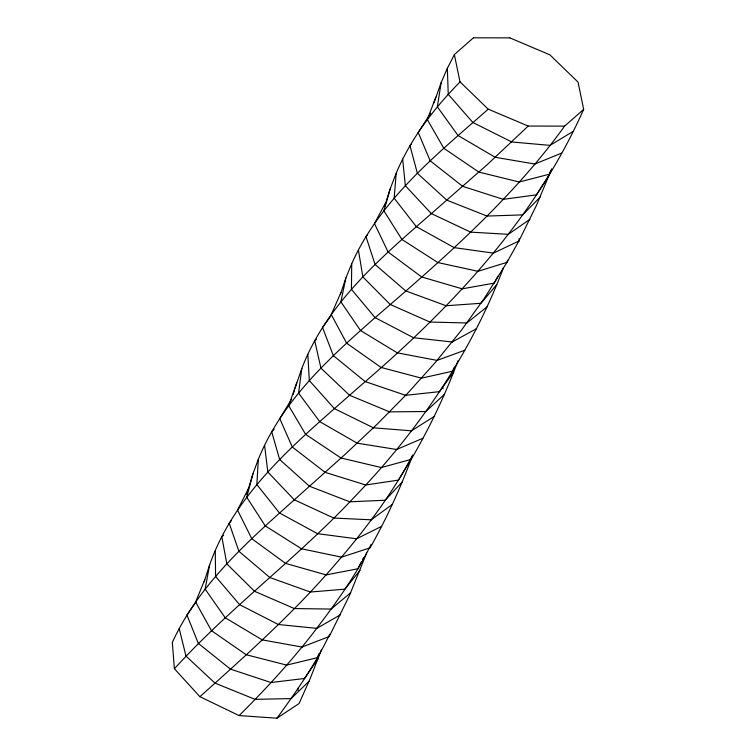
<?xml version="1.0" encoding="UTF-8"?>
<svg xmlns="http://www.w3.org/2000/svg" width="756" height="756" viewBox="0 0 756 756"><rect width="100%" height="100%" fill="white"/><g stroke="black" fill="none" stroke-linecap="round" stroke-linejoin="round"><path stroke-width="1.13" d="M351.427 289.283L351.72 263.712C380.362 199.508 436.77 154.498 488.244 109.157L528.094 126.025M256.851 484.52L258.335 459.346C281.686 401.275 329.106 358.032 375.099 317.633C443.177 259.034 511.736 199.329 564.647 126.101L583.641 109.365M394.169 198.138L396.22 173.152C410.716 138.594 433.963 108.486 460.045 81.875L488.13 109.081M174.371 668.654L172.33 642.402C199.612 582.914 250.274 539.236 298.062 496.456L345.114 454.356L377.48 423.87L407.711 393.205L435.201 362.634L461.472 330.145L484.36 298.299L507.002 262.294L518.89 241.003L519.079 238.726M298.563 393.016L301.814 368.455C326.516 303.903 380.693 257.777 431.374 213.598L487.1 164.77L528.198 126.044L564.552 126.129M459.988 81.79L454.365 54.63L447.344 68.361L441.173 82.498L437.355 106.851L457.966 135.437M205.15 589.113L209.592 565.006C233.651 496.134 290.71 447.061 343.838 400.33L361.245 385.05C451.323 307.938 535.106 218.956 583.66 109.289L578.047 82.139L549.895 54.838L509.96 37.904M321.385 649.867L310.291 678.34L299.102 703.505L276.97 718.181C296.38 691.485 315.677 663.985 329.701 634.18M340.89 301.805L345.898 277.906L351.72 263.712M246.834 494.481L247.335 492.553M246.749 497.202L252.939 473.776L258.335 459.346M276.876 718.2L239.085 715.582C264.685 690.285 289.057 663.702 311.33 635.427C333.339 606.652 355.292 577.008 371.045 544.414M247.836 490.635L252.939 473.776M293.3 394.254L294.368 390.465M384.757 206.218L389.983 189.369L396.22 173.152M204.177 581.723L209.592 565.006M383.868 210.726L390.625 187.535M507.002 262.294L507.645 260.083M294.916 388.584L301.814 368.455M340.361 294.471L345.898 277.906M434.038 102.721L441.173 82.498M288.716 405.679L296.645 382.999M239 715.563L199.915 696.692C239.756 660.952 279.947 625.117 316.329 585.673C352.721 545.652 387.45 502.967 412.681 455.036M366.641 553.033L349.499 595.416L329.276 636.476M370.156 547.769C386.533 518.559 400.557 488.055 412.096 456.624M458.06 360.593C445.312 394.783 429.606 427.868 411.17 459.355M427.348 119.552L435.834 97.108M550.67 170.988L549.451 174.192L519.277 181.998M551.682 168.824L536.439 205.415L518.89 241.003M503.543 267.596C470.865 353.931 417.775 431.487 353.827 497.656C297.259 558.06 230.079 607.484 174.419 668.748L199.811 696.626M195.624 601.993L204.734 579.833M319.041 653.496L317.303 657.72L286.704 665.091M331.27 314.505L340.918 292.6M452.542 371.177L454.384 367.01M237.535 510.083L248.355 488.726M357.881 568.739L361.481 561.623M362.511 559.591L363.541 557.559M374.475 223.502L385.834 202.419M494.339 283.075L498.119 276.044M291.684 399.055L279.767 418.578L292.26 446.947M398.535 480.06L411.047 459.553M418.229 132.461L430.655 113.202M536.448 194.812L549.489 174.589M186.987 615.11L196.078 601.842M304.555 678.444L318.2 658.533M322.557 327.442L330.655 316.235M439.519 391.627L453.695 372.009M229.238 523.237L231.421 520.525M360.149 570.194L344.859 589.179L310.395 592.024M365.998 236.534L367.501 234.757M496.758 284.606L480.948 303.298L446.191 305.745M271.744 431.77L274.154 429.191M385.191 500.217L402.097 482.167M410.017 145.643L411.595 144.027M522.727 214.855L540.143 197.127M309.081 681.232L291.088 698.601L255.15 699.347M314.761 340.701L316.443 339.151M425.826 411.51L444.32 394.452M454.384 54.564L473.388 37.828M223.615 535.239L221.829 536.722L226.8 563.806M350.708 592.695L331.156 609.062L294.434 608.561M466.896 322.935L486.94 306.898M371.205 519.788L392.288 504.46M508.363 234.294L529.928 219.306M411.51 430.797L434.086 416.537M573.076 131.45L550.037 145.369L511.765 141.977L472.897 122.491M316.84 628.349L340.398 614.826M452.258 341.967L476.271 328.803M356.643 538.773L381.61 526.356M493.441 253.109L518.852 241.06M396.673 449.48L423.001 438.206M534.889 164.005L561.642 153.099M302.003 647.032L329.229 636.533M437.129 360.385L464.77 350.255M341.599 557.144L370.109 547.817M478.038 271.291L506.945 262.351M381.383 467.539L411.113 459.402M421.574 378.161L452.475 371.224M326.148 574.891L357.815 568.786M462.256 288.83L494.263 283.113M365.734 484.983L398.459 480.098M503.316 199.348L536.373 194.85M271.064 682.526L304.479 678.482M405.707 395.312L439.444 391.665M349.83 501.804L385.106 500.245M487.091 216.055L522.642 214.884M389.623 411.859L425.732 411.538M473.473 37.8L509.837 37.876M429.937 322.037L466.802 322.963M333.765 518.04L371.111 519.816M470.714 232.139L508.268 234.313M373.426 427.801L411.415 430.816M316.745 628.368L278.293 624.494L239.68 604.705M452.164 341.986L413.532 337.715L375.099 317.633M317.633 533.689L356.539 538.782M454.28 247.637L493.337 253.118M396.569 449.489L357.144 443.158L319.75 421.64M534.785 164.014L495.237 157.295L458.06 135.513M301.89 647.032L262.228 639.878L225.297 617.813M437.015 360.385L397.24 352.844L360.546 330.523M341.485 557.144L301.502 548.79L265.337 525.94M477.934 271.291L437.828 262.54L401.946 239.472M341.098 458.013L381.27 467.539M478.879 172.075L519.164 181.998M286.59 665.082L246.229 654.743L211.51 630.693M421.461 378.151L381.015 367.425M326.034 574.881L285.551 563.381L251.776 538.688L237.545 510.158M462.143 288.82L421.64 276.961M365.62 484.965L325.099 472.339M503.194 199.329L462.663 186.335M270.941 682.507L230.429 669.117M405.594 395.303L365.167 381.582L333.415 355.698M294.33 608.542L254.555 591.287M429.833 322.009L390.172 304.451M349.726 501.795L309.488 486.25M269.901 577.546L310.272 592.005M486.987 216.036L446.796 200.151L417.416 173.322M405.736 290.918L446.068 305.726M333.661 518.011L294.264 499.782M255.027 699.328L214.978 683.093M341.003 457.985L305.707 434.416M470.601 232.12L431.374 213.598M389.52 411.84L349.546 395.275M317.548 533.67L279.531 513.003M454.195 247.618L416.376 226.677M373.341 427.783L334.407 408.618M478.813 172.047L443.819 148.28L427.357 119.637M381.005 367.416L346.626 343.186L331.279 314.59M388.178 252.069L421.593 276.932M292.336 447.032L325.052 472.311M430.249 160.858L462.634 186.307M198.393 643.432L230.391 669.088M238.934 551.313L269.826 577.499M375.137 264.534L405.66 290.871M279.701 459.553L309.421 486.212M186.014 656.095L214.902 683.046M320.969 368.134L349.47 395.218M226.857 563.891L254.488 591.239M390.096 304.394L362.88 276.942L358.401 249.971M267.87 472.056L294.188 499.725M405.386 185.749L431.27 213.532M309.355 380.58L334.303 408.542M448.289 94.377L472.793 122.415M239.586 604.62L215.583 576.497L215.271 550.67M351.464 289.368L375.004 317.558M256.879 484.605L279.436 512.927M394.197 198.223L416.282 226.592M298.592 393.101L319.656 421.555M205.169 589.198L225.203 617.728M340.918 301.89L360.461 330.438M246.768 497.287L265.243 525.855M383.887 210.811L401.861 239.387M288.726 405.764L305.622 434.341M195.634 602.078L211.425 630.617M374.475 223.578L388.102 251.984M418.229 132.536L430.183 160.773M186.978 615.186L198.327 643.347M322.547 327.528L333.349 355.613M229.229 523.313L238.868 551.228M365.98 236.609L375.07 264.439M271.725 431.846L279.644 459.468M409.998 145.71L417.359 173.237M179.219 628.614L185.957 656.01M442.534 386.42L443.054 388.697M314.742 340.767L320.922 368.049M264.591 445.388L267.822 471.961M402.664 159.232L405.339 185.664M297.911 688.187L298.081 690.379M307.834 354.394L309.308 380.495M447.344 68.361L448.251 94.292"/></g></svg>
